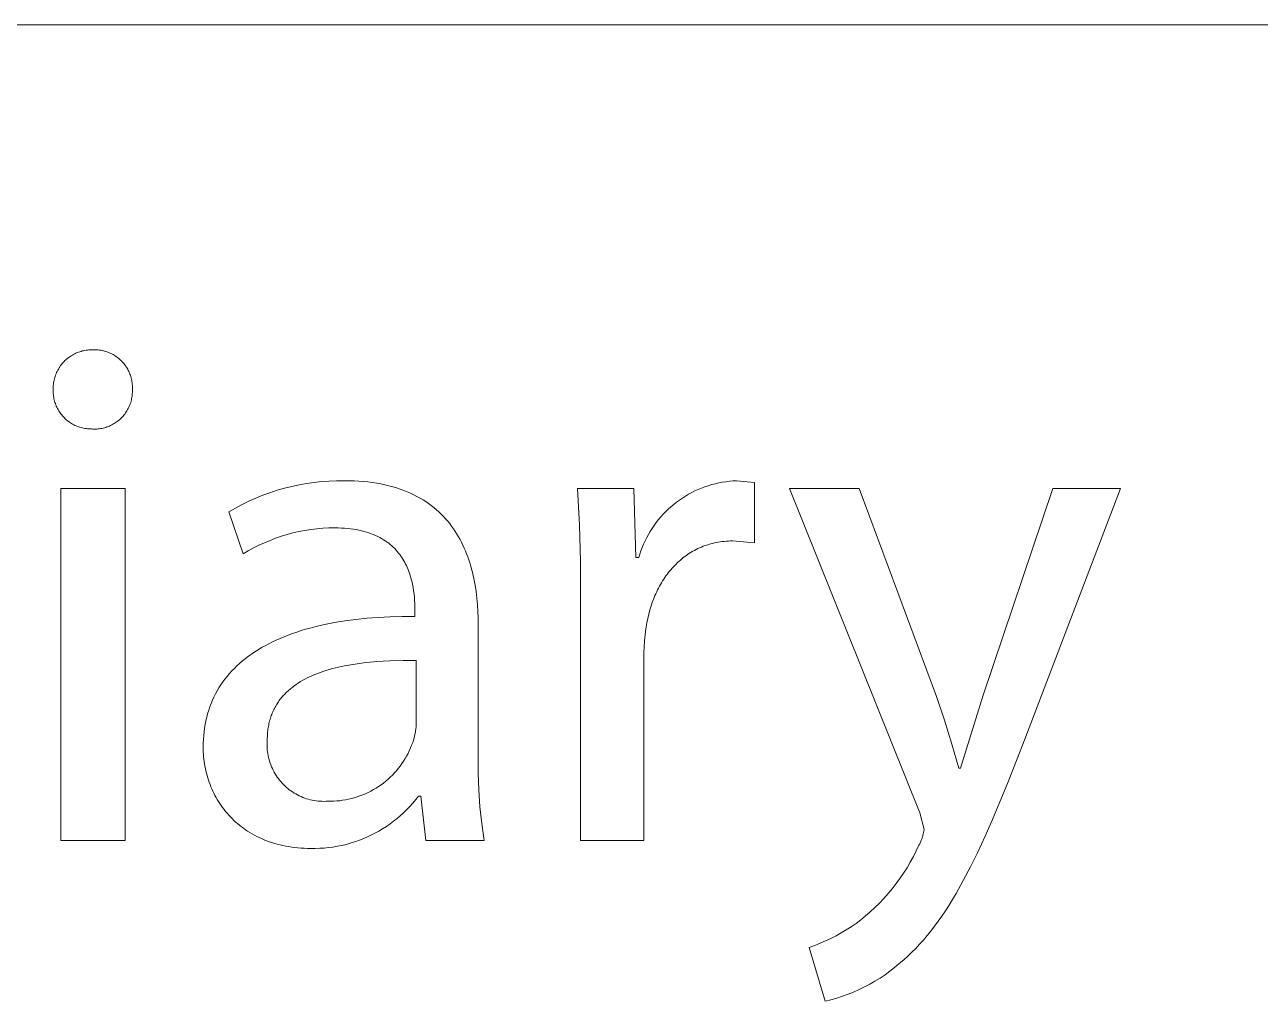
# Model space of a CAD drawing. Header units: millimetres. Extents: x 1102 to 5170, y 19 to 2862.
# Drawn here: x 4922.2 to 4991.4, y 419.6 to 474.3 of the extents above; entities that cross this region are included whole.
import ezdxf

# ---------------------------------------------------------------- set-up
doc = ezdxf.new("R2010")
doc.units = ezdxf.units.MM
doc.header["$MEASUREMENT"] = 0
doc.layers.add('Domyślny', color=7, linetype='Continuous', true_color=0x000000)

msp = doc.modelspace()

# ---------------------------------------------------------------- linework, layer by layer
at = {"layer": 'Domyślny', "color": 18, "lineweight": 15, "true_color": 0x000000}
for p, q in [((5166.084, 474.265), (3632.565, 474.265)), ((4925.373, 455.974), (4925.446, 455.994)), ((4925.446, 455.994), (4925.519, 456.011)), ((4925.519, 456.011), (4925.592, 456.026)), ((4925.592, 456.026), (4925.666, 456.038)), ((4925.666, 456.038), (4925.74, 456.047)), ((4925.74, 456.047), (4925.815, 456.054)), ((4925.815, 456.054), (4925.89, 456.058)), ((4925.89, 456.058), (4925.964, 456.06)), ((4925.964, 456.06), (4926.039, 456.059)), ((4926.039, 456.059), (4926.113, 456.061)), ((4926.113, 456.061), (4926.186, 456.06)), ((4926.186, 456.06), (4926.26, 456.057)), ((4926.26, 456.057), (4926.333, 456.051)), ((4926.333, 456.051), (4926.406, 456.043)), ((4926.406, 456.043), (4926.479, 456.033)), ((4926.479, 456.033), (4926.551, 456.019)), ((4926.551, 456.019), (4926.623, 456.004)), ((4926.623, 456.004), (4926.694, 455.986)), ((4924.322, 455.29), (4924.371, 455.346)), ((4924.371, 455.346), (4924.422, 455.401)), ((4924.422, 455.401), (4924.475, 455.454)), ((4924.475, 455.454), (4924.53, 455.505)), ((4924.53, 455.505), (4924.586, 455.554)), ((4924.586, 455.554), (4924.644, 455.601)), ((4924.644, 455.601), (4924.704, 455.647)), ((4924.704, 455.647), (4924.766, 455.69)), ((4924.766, 455.69), (4924.828, 455.73)), ((4924.828, 455.73), (4924.892, 455.769)), ((4924.892, 455.769), (4924.958, 455.805)), ((4924.958, 455.805), (4925.025, 455.84)), ((4925.025, 455.84), (4925.092, 455.871)), ((4925.092, 455.871), (4925.161, 455.901)), ((4925.161, 455.901), (4925.231, 455.928)), ((4925.231, 455.928), (4925.302, 455.952)), ((4925.302, 455.952), (4925.373, 455.974)), ((4926.694, 455.986), (4926.764, 455.965)), ((4926.764, 455.965), (4926.834, 455.942)), ((4926.834, 455.942), (4926.903, 455.916)), ((4926.903, 455.916), (4926.971, 455.889)), ((4926.971, 455.889), (4927.038, 455.858)), ((4927.038, 455.858), (4927.104, 455.826)), ((4927.104, 455.826), (4927.169, 455.791)), ((4927.169, 455.791), (4927.232, 455.754)), ((4927.232, 455.754), (4927.294, 455.715)), ((4927.294, 455.715), (4927.355, 455.673)), ((4927.355, 455.673), (4927.414, 455.63)), ((4927.414, 455.63), (4927.472, 455.585)), ((4927.472, 455.585), (4927.528, 455.537)), ((4927.528, 455.537), (4927.582, 455.488)), ((4927.582, 455.488), (4927.635, 455.437)), ((4927.635, 455.437), (4927.686, 455.384)), ((4927.686, 455.384), (4927.735, 455.329)), ((4927.735, 455.329), (4927.782, 455.272)), ((4923.924, 454.574), (4923.948, 454.645)), ((4923.948, 454.645), (4923.975, 454.715)), ((4923.975, 454.715), (4924.005, 454.784)), ((4924.005, 454.784), (4924.037, 454.852)), ((4924.037, 454.852), (4924.071, 454.918)), ((4924.071, 454.918), (4924.107, 454.984)), ((4924.107, 454.984), (4924.146, 455.048)), ((4924.146, 455.048), (4924.187, 455.111)), ((4924.187, 455.111), (4924.23, 455.172)), ((4924.23, 455.172), (4924.275, 455.232)), ((4924.275, 455.232), (4924.322, 455.29)), ((4927.782, 455.272), (4927.827, 455.214)), ((4927.827, 455.214), (4927.87, 455.155)), ((4927.87, 455.155), (4927.911, 455.094)), ((4927.911, 455.094), (4927.95, 455.032)), ((4927.95, 455.032), (4927.987, 454.968)), ((4927.987, 454.968), (4928.021, 454.903)), ((4928.021, 454.903), (4928.053, 454.837)), ((4928.053, 454.837), (4928.083, 454.77)), ((4928.083, 454.77), (4928.11, 454.702)), ((4928.11, 454.702), (4928.136, 454.632)), ((4928.136, 454.632), (4928.158, 454.563)), ((4923.817, 453.912), (4923.818, 453.987)), ((4923.818, 453.837), (4923.817, 453.912)), ((4923.818, 453.987), (4923.822, 454.061)), ((4923.822, 454.061), (4923.829, 454.136)), ((4923.829, 454.136), (4923.839, 454.21)), ((4923.839, 454.21), (4923.851, 454.284)), ((4923.851, 454.284), (4923.865, 454.358)), ((4923.865, 454.358), (4923.882, 454.431)), ((4923.882, 454.431), (4923.902, 454.503)), ((4923.902, 454.503), (4923.924, 454.574)), ((4928.158, 454.563), (4928.178, 454.492)), ((4928.178, 454.492), (4928.196, 454.421)), ((4928.196, 454.421), (4928.211, 454.349)), ((4928.211, 454.349), (4928.224, 454.276)), ((4928.224, 454.276), (4928.234, 454.204)), ((4928.234, 454.204), (4928.242, 454.131)), ((4928.242, 454.131), (4928.247, 454.057)), ((4928.247, 454.057), (4928.25, 453.984)), ((4928.25, 453.984), (4928.25, 453.91)), ((4923.816, 453.764), (4923.818, 453.837)), ((4923.816, 453.691), (4923.816, 453.764)), ((4923.82, 453.617), (4923.816, 453.691)), ((4923.825, 453.544), (4923.82, 453.617)), ((4923.834, 453.472), (4923.825, 453.544)), ((4923.845, 453.399), (4923.834, 453.472)), ((4923.858, 453.327), (4923.845, 453.399)), ((4923.874, 453.256), (4923.858, 453.327)), ((4923.892, 453.185), (4923.874, 453.256)), ((4928.193, 453.254), (4928.175, 453.183)), ((4928.208, 453.326), (4928.193, 453.254)), ((4928.222, 453.398), (4928.208, 453.326)), ((4928.232, 453.471), (4928.222, 453.398)), ((4928.24, 453.544), (4928.232, 453.471)), ((4928.246, 453.617), (4928.24, 453.544)), ((4928.249, 453.69), (4928.246, 453.617)), ((4928.25, 453.91), (4928.247, 453.837)), ((4928.247, 453.837), (4928.249, 453.764)), ((4928.249, 453.764), (4928.249, 453.69)), ((4923.912, 453.115), (4923.892, 453.185)), ((4923.936, 453.045), (4923.912, 453.115)), ((4923.961, 452.976), (4923.936, 453.045)), ((4923.989, 452.909), (4923.961, 452.976)), ((4924.019, 452.842), (4923.989, 452.909)), ((4924.051, 452.776), (4924.019, 452.842)), ((4924.086, 452.712), (4924.051, 452.776)), ((4924.123, 452.649), (4924.086, 452.712)), ((4924.162, 452.587), (4924.123, 452.649)), ((4924.203, 452.526), (4924.162, 452.587)), ((4927.905, 452.583), (4927.864, 452.522)), ((4927.944, 452.645), (4927.905, 452.583)), ((4927.981, 452.708), (4927.944, 452.645)), ((4928.016, 452.773), (4927.981, 452.708)), ((4928.048, 452.839), (4928.016, 452.773)), ((4928.078, 452.906), (4928.048, 452.839)), ((4928.106, 452.974), (4928.078, 452.906)), ((4928.131, 453.043), (4928.106, 452.974)), ((4928.154, 453.112), (4928.131, 453.043)), ((4928.175, 453.183), (4928.154, 453.112)), ((4924.246, 452.467), (4924.203, 452.526)), ((4924.292, 452.41), (4924.246, 452.467)), ((4924.339, 452.354), (4924.292, 452.41)), ((4924.388, 452.299), (4924.339, 452.354)), ((4924.439, 452.247), (4924.388, 452.299)), ((4924.492, 452.196), (4924.439, 452.247)), ((4924.546, 452.147), (4924.492, 452.196)), ((4924.602, 452.1), (4924.546, 452.147)), ((4924.66, 452.055), (4924.602, 452.1)), ((4924.719, 452.012), (4924.66, 452.055)), ((4924.78, 451.971), (4924.719, 452.012)), ((4924.842, 451.932), (4924.78, 451.971)), ((4924.905, 451.896), (4924.842, 451.932)), ((4924.97, 451.861), (4924.905, 451.896)), ((4925.036, 451.829), (4924.97, 451.861)), ((4927.096, 451.854), (4927.03, 451.822)), ((4927.16, 451.889), (4927.096, 451.854)), ((4927.224, 451.926), (4927.16, 451.889)), ((4927.286, 451.965), (4927.224, 451.926)), ((4927.347, 452.006), (4927.286, 451.965)), ((4927.406, 452.049), (4927.347, 452.006)), ((4927.464, 452.094), (4927.406, 452.049)), ((4927.52, 452.141), (4927.464, 452.094)), ((4927.575, 452.19), (4927.52, 452.141)), ((4927.628, 452.241), (4927.575, 452.19)), ((4927.679, 452.294), (4927.628, 452.241)), ((4927.728, 452.349), (4927.679, 452.294)), ((4927.775, 452.405), (4927.728, 452.349)), ((4927.821, 452.463), (4927.775, 452.405)), ((4927.864, 452.522), (4927.821, 452.463)), ((4925.102, 451.799), (4925.036, 451.829)), ((4925.17, 451.771), (4925.102, 451.799)), ((4925.239, 451.746), (4925.17, 451.771)), ((4925.309, 451.723), (4925.239, 451.746)), ((4925.379, 451.703), (4925.309, 451.723)), ((4925.45, 451.685), (4925.379, 451.703)), ((4925.521, 451.669), (4925.45, 451.685)), ((4925.593, 451.656), (4925.521, 451.669)), ((4925.666, 451.646), (4925.593, 451.656)), ((4925.739, 451.638), (4925.666, 451.646)), ((4925.812, 451.632), (4925.739, 451.638)), ((4925.885, 451.629), (4925.812, 451.632)), ((4925.958, 451.629), (4925.885, 451.629)), ((4926.031, 451.624), (4925.958, 451.629)), ((4926.105, 451.622), (4926.031, 451.624)), ((4926.178, 451.622), (4926.105, 451.622)), ((4926.251, 451.625), (4926.178, 451.622)), ((4926.325, 451.631), (4926.251, 451.625)), ((4926.398, 451.639), (4926.325, 451.631)), ((4926.47, 451.649), (4926.398, 451.639)), ((4926.542, 451.662), (4926.47, 451.649)), ((4926.614, 451.678), (4926.542, 451.662)), ((4926.685, 451.696), (4926.614, 451.678)), ((4926.756, 451.716), (4926.685, 451.696)), ((4926.826, 451.739), (4926.756, 451.716)), ((4926.895, 451.764), (4926.826, 451.739)), ((4926.963, 451.792), (4926.895, 451.764)), ((4927.03, 451.822), (4926.963, 451.792)), ((4936.76, 448.309), (4937.171, 448.412)), ((4937.171, 448.412), (4937.585, 448.502)), ((4937.585, 448.502), (4938.002, 448.576)), ((4938.002, 448.576), (4938.422, 448.637)), ((4938.422, 448.637), (4938.843, 448.682)), ((4938.843, 448.682), (4939.266, 448.713)), ((4939.266, 448.713), (4939.689, 448.73)), ((4939.689, 448.73), (4940.113, 448.731)), ((4940.113, 448.731), (4940.392, 448.728)), ((4940.392, 448.728), (4940.665, 448.719)), ((4940.665, 448.719), (4940.931, 448.705)), ((4940.931, 448.705), (4941.191, 448.684)), ((4941.191, 448.684), (4941.444, 448.658)), ((4941.444, 448.658), (4941.691, 448.626)), ((4941.691, 448.626), (4941.932, 448.589)), ((4941.932, 448.589), (4942.166, 448.547)), ((4942.166, 448.547), (4942.395, 448.499)), ((4942.395, 448.499), (4942.617, 448.447)), ((4942.617, 448.447), (4942.834, 448.389)), ((4942.834, 448.389), (4943.044, 448.326)), ((4960.122, 448.315), (4960.31, 448.386)), ((4960.31, 448.386), (4960.501, 448.451)), ((4960.501, 448.451), (4960.694, 448.509)), ((4960.694, 448.509), (4960.888, 448.56)), ((4960.888, 448.56), (4961.084, 448.605)), ((4961.084, 448.605), (4961.282, 448.643)), ((4961.282, 448.643), (4961.481, 448.675)), ((4961.481, 448.675), (4961.68, 448.7)), ((4961.68, 448.7), (4961.881, 448.717)), ((4961.881, 448.717), (4962.082, 448.728)), ((4962.082, 448.728), (4963.084, 448.634)), ((4963.084, 448.634), (4963.084, 445.247)), ((4924.251, 448.296), (4927.841, 448.296)), ((4924.251, 428.586), (4924.251, 448.296)), ((4927.841, 448.296), (4927.841, 428.586)), ((4934.773, 447.581), (4935.159, 447.754)), ((4935.159, 447.754), (4935.552, 447.914)), ((4935.552, 447.914), (4935.95, 448.059)), ((4935.95, 448.059), (4936.353, 448.191)), ((4936.353, 448.191), (4936.76, 448.309)), ((4943.044, 448.326), (4943.249, 448.259)), ((4943.249, 448.259), (4943.448, 448.186)), ((4943.448, 448.186), (4943.641, 448.109)), ((4943.641, 448.109), (4943.829, 448.028)), ((4943.829, 448.028), (4944.011, 447.942)), ((4944.011, 447.942), (4944.188, 447.852)), ((4944.188, 447.852), (4944.359, 447.757)), ((4944.359, 447.757), (4944.525, 447.658)), ((4953.285, 446.246), (4953.182, 448.295)), ((4953.182, 448.295), (4956.338, 448.295)), ((4956.338, 448.295), (4956.446, 444.421)), ((4958.887, 447.645), (4959.053, 447.759)), ((4959.053, 447.759), (4959.223, 447.866)), ((4959.223, 447.866), (4959.396, 447.968)), ((4959.396, 447.968), (4959.573, 448.064)), ((4959.573, 448.064), (4959.753, 448.154)), ((4959.753, 448.154), (4959.936, 448.238)), ((4959.936, 448.238), (4960.122, 448.315)), ((4972.341, 430.13), (4965.053, 448.296)), ((4965.053, 448.296), (4968.954, 448.296)), ((4968.954, 448.296), (4973.275, 436.646)), ((4975.89, 436.727), (4979.805, 448.296)), ((4983.584, 448.296), (4978.22, 434.248)), ((4979.805, 448.296), (4983.584, 448.296)), ((4933.651, 446.984), (4934.018, 447.196)), ((4934.018, 447.196), (4934.392, 447.395)), ((4934.392, 447.395), (4934.773, 447.581)), ((4944.525, 447.658), (4944.686, 447.556)), ((4944.686, 447.556), (4944.841, 447.449)), ((4944.841, 447.449), (4944.991, 447.338)), ((4944.991, 447.338), (4945.137, 447.224)), ((4945.137, 447.224), (4945.277, 447.106)), ((4945.277, 447.106), (4945.413, 446.984)), ((4957.979, 446.852), (4958.118, 446.997)), ((4958.118, 446.997), (4958.263, 447.137)), ((4958.263, 447.137), (4958.412, 447.272)), ((4958.412, 447.272), (4958.566, 447.402)), ((4958.566, 447.402), (4958.724, 447.526)), ((4958.724, 447.526), (4958.887, 447.645)), ((4934.45, 444.626), (4933.651, 446.984)), ((4945.413, 446.984), (4945.543, 446.859)), ((4945.543, 446.859), (4945.669, 446.73)), ((4945.669, 446.73), (4945.79, 446.599)), ((4945.79, 446.599), (4945.907, 446.464)), ((4945.907, 446.464), (4946.019, 446.325)), ((4946.019, 446.325), (4946.126, 446.184)), ((4957.471, 446.228), (4957.59, 446.391)), ((4957.59, 446.391), (4957.714, 446.549)), ((4957.714, 446.549), (4957.844, 446.703)), ((4957.844, 446.703), (4957.979, 446.852)), ((4936.592, 445.618), (4936.272, 445.508)), ((4936.916, 445.716), (4936.592, 445.618)), ((4937.242, 445.803), (4936.916, 445.716)), ((4937.572, 445.878), (4937.242, 445.803)), ((4937.903, 445.943), (4937.572, 445.878)), ((4938.237, 445.995), (4937.903, 445.943)), ((4938.573, 446.036), (4938.237, 445.995)), ((4938.909, 446.066), (4938.573, 446.036)), ((4939.247, 446.083), (4938.909, 446.066)), ((4939.585, 446.09), (4939.247, 446.083)), ((4939.771, 446.087), (4939.585, 446.09)), ((4939.953, 446.081), (4939.771, 446.087)), ((4940.129, 446.071), (4939.953, 446.081)), ((4940.3, 446.056), (4940.129, 446.071)), ((4940.467, 446.038), (4940.3, 446.056)), ((4940.628, 446.016), (4940.467, 446.038)), ((4940.785, 445.99), (4940.628, 446.016)), ((4940.936, 445.961), (4940.785, 445.99)), ((4941.084, 445.928), (4940.936, 445.961)), ((4941.226, 445.891), (4941.084, 445.928)), ((4941.364, 445.852), (4941.226, 445.891)), ((4941.498, 445.809), (4941.364, 445.852)), ((4941.627, 445.763), (4941.498, 445.809)), ((4941.751, 445.714), (4941.627, 445.763)), ((4941.872, 445.662), (4941.751, 445.714)), ((4941.988, 445.607), (4941.872, 445.662)), ((4946.126, 446.184), (4946.229, 446.04)), ((4946.229, 446.04), (4946.328, 445.894)), ((4946.328, 445.894), (4946.422, 445.744)), ((4946.422, 445.744), (4946.512, 445.592)), ((4953.34, 444.196), (4953.285, 446.246)), ((4957.053, 445.541), (4957.148, 445.718)), ((4957.148, 445.718), (4957.25, 445.892)), ((4957.25, 445.892), (4957.358, 446.062)), ((4957.358, 446.062), (4957.471, 446.228)), ((4935.037, 444.962), (4934.741, 444.799)), ((4935.339, 445.115), (4935.037, 444.962)), ((4935.645, 445.257), (4935.339, 445.115)), ((4935.957, 445.388), (4935.645, 445.257)), ((4936.272, 445.508), (4935.957, 445.388)), ((4942.101, 445.549), (4941.988, 445.607)), ((4942.209, 445.489), (4942.101, 445.549)), ((4942.313, 445.426), (4942.209, 445.489)), ((4942.413, 445.361), (4942.313, 445.426)), ((4942.51, 445.294), (4942.413, 445.361)), ((4942.603, 445.224), (4942.51, 445.294)), ((4942.692, 445.152), (4942.603, 445.224)), ((4942.777, 445.078), (4942.692, 445.152)), ((4942.859, 445.002), (4942.777, 445.078)), ((4942.938, 444.924), (4942.859, 445.002)), ((4943.013, 444.845), (4942.938, 444.924)), ((4946.512, 445.592), (4946.599, 445.437)), ((4946.599, 445.437), (4946.681, 445.28)), ((4946.681, 445.28), (4946.759, 445.121)), ((4946.759, 445.121), (4946.833, 444.96)), ((4946.833, 444.96), (4946.903, 444.796)), ((4956.731, 444.804), (4956.802, 444.992)), ((4956.802, 444.992), (4956.879, 445.178)), ((4956.879, 445.178), (4956.963, 445.361)), ((4956.963, 445.361), (4957.053, 445.541)), ((4959.919, 444.927), (4959.823, 444.88)), ((4960.017, 444.972), (4959.919, 444.927)), ((4960.115, 445.015), (4960.017, 444.972)), ((4960.215, 445.055), (4960.115, 445.015)), ((4960.317, 445.093), (4960.215, 445.055)), ((4960.42, 445.128), (4960.317, 445.093)), ((4960.523, 445.161), (4960.42, 445.128)), ((4960.629, 445.192), (4960.523, 445.161)), ((4960.735, 445.22), (4960.629, 445.192)), ((4960.843, 445.245), (4960.735, 445.22)), ((4960.952, 445.268), (4960.843, 445.245)), ((4961.062, 445.288), (4960.952, 445.268)), ((4961.173, 445.306), (4961.062, 445.288)), ((4961.285, 445.321), (4961.173, 445.306)), ((4961.399, 445.333), (4961.285, 445.321)), ((4961.514, 445.343), (4961.399, 445.333)), ((4961.63, 445.35), (4961.514, 445.343)), ((4961.747, 445.354), (4961.63, 445.35)), ((4961.865, 445.355), (4961.747, 445.354)), ((4963.084, 445.247), (4961.865, 445.355)), ((4934.741, 444.799), (4934.45, 444.626)), ((4943.085, 444.763), (4943.013, 444.845)), ((4943.154, 444.68), (4943.085, 444.763)), ((4943.219, 444.596), (4943.154, 444.68)), ((4943.281, 444.51), (4943.219, 444.596)), ((4943.34, 444.423), (4943.281, 444.51)), ((4943.397, 444.335), (4943.34, 444.423)), ((4943.45, 444.246), (4943.397, 444.335)), ((4943.501, 444.155), (4943.45, 444.246)), ((4946.903, 444.796), (4946.97, 444.63)), ((4946.97, 444.63), (4947.032, 444.463)), ((4947.032, 444.463), (4947.091, 444.293)), ((4947.091, 444.293), (4947.147, 444.122)), ((4956.446, 444.421), (4956.609, 444.421)), ((4956.609, 444.421), (4956.667, 444.613)), ((4956.667, 444.613), (4956.731, 444.804)), ((4958.937, 444.285), (4958.856, 444.213)), ((4959.019, 444.354), (4958.937, 444.285)), ((4959.103, 444.421), (4959.019, 444.354)), ((4959.188, 444.486), (4959.103, 444.421)), ((4959.274, 444.549), (4959.188, 444.486)), ((4959.362, 444.609), (4959.274, 444.549)), ((4959.452, 444.668), (4959.362, 444.609)), ((4959.542, 444.724), (4959.452, 444.668)), ((4959.635, 444.779), (4959.542, 444.724)), ((4959.728, 444.83), (4959.635, 444.779)), ((4959.823, 444.88), (4959.728, 444.83)), ((4943.549, 444.064), (4943.501, 444.155)), ((4943.594, 443.972), (4943.549, 444.064)), ((4943.637, 443.88), (4943.594, 443.972)), ((4943.677, 443.786), (4943.637, 443.88)), ((4943.714, 443.692), (4943.677, 443.786)), ((4943.75, 443.598), (4943.714, 443.692)), ((4943.783, 443.504), (4943.75, 443.598)), ((4947.147, 444.122), (4947.199, 443.949)), ((4947.199, 443.949), (4947.248, 443.775)), ((4947.248, 443.775), (4947.293, 443.599)), ((4947.293, 443.599), (4947.335, 443.422)), ((4953.344, 442.145), (4953.34, 444.196)), ((4958.263, 443.573), (4958.196, 443.485)), ((4958.332, 443.66), (4958.263, 443.573)), ((4958.402, 443.745), (4958.332, 443.66)), ((4958.474, 443.828), (4958.402, 443.745)), ((4958.547, 443.909), (4958.474, 443.828)), ((4958.622, 443.988), (4958.547, 443.909)), ((4958.698, 444.065), (4958.622, 443.988)), ((4958.776, 444.14), (4958.698, 444.065)), ((4958.856, 444.213), (4958.776, 444.14)), ((4943.813, 443.409), (4943.783, 443.504)), ((4943.842, 443.314), (4943.813, 443.409)), ((4943.868, 443.219), (4943.842, 443.314)), ((4943.893, 443.124), (4943.868, 443.219)), ((4943.915, 443.029), (4943.893, 443.124)), ((4943.936, 442.935), (4943.915, 443.029)), ((4943.972, 442.747), (4943.936, 442.935)), ((4947.335, 443.422), (4947.374, 443.244)), ((4947.374, 443.244), (4947.409, 443.064)), ((4947.409, 443.064), (4947.442, 442.884)), ((4947.442, 442.884), (4947.498, 442.52)), ((4957.826, 442.918), (4957.77, 442.818)), ((4957.883, 443.017), (4957.826, 442.918)), ((4957.942, 443.114), (4957.883, 443.017)), ((4958.003, 443.209), (4957.942, 443.114)), ((4958.066, 443.303), (4958.003, 443.209)), ((4958.13, 443.395), (4958.066, 443.303)), ((4958.196, 443.485), (4958.13, 443.395)), ((4944.001, 442.562), (4943.972, 442.747)), ((4944.024, 442.379), (4944.001, 442.562)), ((4944.042, 442.2), (4944.024, 442.379)), ((4944.054, 442.026), (4944.042, 442.2)), ((4947.498, 442.52), (4947.543, 442.153)), ((4947.543, 442.153), (4947.576, 441.784)), ((4957.469, 442.183), (4957.425, 442.072)), ((4957.515, 442.292), (4957.469, 442.183)), ((4957.562, 442.4), (4957.515, 442.292)), ((4957.612, 442.507), (4957.562, 442.4)), ((4957.663, 442.612), (4957.612, 442.507)), ((4957.715, 442.716), (4957.663, 442.612)), ((4957.77, 442.818), (4957.715, 442.716)), ((4944.063, 441.857), (4944.054, 442.026)), ((4944.067, 441.694), (4944.063, 441.857)), ((4944.069, 441.538), (4944.067, 441.694)), ((4944.069, 441.131), (4944.069, 441.538)), ((4947.576, 441.784), (4947.6, 441.413)), ((4953.344, 428.584), (4953.344, 442.145)), ((4957.23, 441.496), (4957.165, 441.257)), ((4957.303, 441.73), (4957.23, 441.496)), ((4957.382, 441.959), (4957.303, 441.73)), ((4957.425, 442.072), (4957.382, 441.959)), ((4939.01, 440.672), (4939.571, 440.782)), ((4939.571, 440.782), (4940.153, 440.878)), ((4940.153, 440.878), (4940.755, 440.958)), ((4940.755, 440.958), (4941.377, 441.023)), ((4941.377, 441.023), (4942.02, 441.073)), ((4942.02, 441.073), (4942.683, 441.108)), ((4942.683, 441.108), (4943.366, 441.127)), ((4943.366, 441.127), (4944.069, 441.131)), ((4947.6, 441.413), (4947.613, 441.042)), ((4947.613, 441.042), (4947.618, 440.671)), ((4957.107, 441.012), (4957.056, 440.763)), ((4957.165, 441.257), (4957.107, 441.012)), ((4936.749, 439.994), (4936.978, 440.084)), ((4936.978, 440.084), (4937.214, 440.17)), ((4937.214, 440.17), (4937.454, 440.253)), ((4937.454, 440.253), (4937.7, 440.332)), ((4937.7, 440.332), (4937.952, 440.407)), ((4937.952, 440.407), (4938.209, 440.479)), ((4938.209, 440.479), (4938.471, 440.547)), ((4938.471, 440.547), (4939.01, 440.672)), ((4947.618, 440.671), (4947.618, 433.301)), ((4956.958, 440.094), (4956.925, 439.758)), ((4957.001, 440.43), (4956.958, 440.094)), ((4957.056, 440.763), (4957.001, 440.43)), ((4935.484, 439.38), (4935.681, 439.491)), ((4935.681, 439.491), (4935.883, 439.599)), ((4935.883, 439.599), (4936.091, 439.703)), ((4936.091, 439.703), (4936.305, 439.804)), ((4936.305, 439.804), (4936.524, 439.901)), ((4936.524, 439.901), (4936.749, 439.994)), ((4956.904, 439.421), (4956.893, 439.083)), ((4956.925, 439.758), (4956.904, 439.421)), ((4934.418, 438.639), (4934.582, 438.771)), ((4934.582, 438.771), (4934.751, 438.9)), ((4934.751, 438.9), (4934.926, 439.025)), ((4934.926, 439.025), (4935.106, 439.147)), ((4935.106, 439.147), (4935.292, 439.265)), ((4935.292, 439.265), (4935.484, 439.38)), ((4956.893, 439.083), (4956.893, 428.584)), ((4933.686, 437.926), (4933.821, 438.076)), ((4933.821, 438.076), (4933.962, 438.222)), ((4933.962, 438.222), (4934.108, 438.364)), ((4934.108, 438.364), (4934.26, 438.503)), ((4934.26, 438.503), (4934.418, 438.639)), ((4938.82, 438.009), (4938.666, 437.953)), ((4938.976, 438.062), (4938.82, 438.009)), ((4939.136, 438.113), (4938.976, 438.062)), ((4939.297, 438.161), (4939.136, 438.113)), ((4939.461, 438.206), (4939.297, 438.161)), ((4939.795, 438.289), (4939.461, 438.206)), ((4940.137, 438.363), (4939.795, 438.289)), ((4940.486, 438.427), (4940.137, 438.363)), ((4940.84, 438.483), (4940.486, 438.427)), ((4941.2, 438.53), (4940.84, 438.483)), ((4941.564, 438.569), (4941.2, 438.53)), ((4941.931, 438.6), (4941.564, 438.569)), ((4942.3, 438.624), (4941.931, 438.6)), ((4942.671, 438.641), (4942.3, 438.624)), ((4943.413, 438.658), (4942.671, 438.641)), ((4944.15, 438.652), (4943.413, 438.658)), ((4944.15, 435.212), (4944.15, 438.652)), ((4933.204, 437.295), (4933.316, 437.458)), ((4933.316, 437.458), (4933.434, 437.618)), ((4933.434, 437.618), (4933.557, 437.774)), ((4933.557, 437.774), (4933.686, 437.926)), ((4937.417, 437.315), (4937.295, 437.229)), ((4937.542, 437.398), (4937.417, 437.315)), ((4937.671, 437.478), (4937.542, 437.398)), ((4937.803, 437.555), (4937.671, 437.478)), ((4937.939, 437.629), (4937.803, 437.555)), ((4938.078, 437.7), (4937.939, 437.629)), ((4938.221, 437.767), (4938.078, 437.7)), ((4938.366, 437.832), (4938.221, 437.767)), ((4938.514, 437.894), (4938.366, 437.832)), ((4938.666, 437.953), (4938.514, 437.894)), ((4932.816, 436.61), (4932.905, 436.787)), ((4932.905, 436.787), (4932.999, 436.959)), ((4932.999, 436.959), (4933.099, 437.129)), ((4933.099, 437.129), (4933.204, 437.295)), ((4936.652, 436.637), (4936.606, 436.582)), ((4936.7, 436.692), (4936.652, 436.637)), ((4936.749, 436.745), (4936.7, 436.692)), ((4936.799, 436.797), (4936.749, 436.745)), ((4936.85, 436.849), (4936.799, 436.797)), ((4936.902, 436.899), (4936.85, 436.849)), ((4936.955, 436.949), (4936.902, 436.899)), ((4937.009, 436.998), (4936.955, 436.949)), ((4937.064, 437.045), (4937.009, 436.998)), ((4937.12, 437.093), (4937.064, 437.045)), ((4937.178, 437.139), (4937.12, 437.093)), ((4937.295, 437.229), (4937.178, 437.139)), ((4973.275, 436.646), (4973.729, 435.316)), ((4974.617, 432.623), (4975.89, 436.727)), ((4932.523, 435.873), (4932.588, 436.062)), ((4932.588, 436.062), (4932.658, 436.248)), ((4932.658, 436.248), (4932.734, 436.431)), ((4932.734, 436.431), (4932.816, 436.61)), ((4936.207, 435.98), (4936.174, 435.915)), ((4936.241, 436.045), (4936.207, 435.98)), ((4936.276, 436.108), (4936.241, 436.045)), ((4936.313, 436.171), (4936.276, 436.108)), ((4936.351, 436.232), (4936.313, 436.171)), ((4936.391, 436.293), (4936.351, 436.232)), ((4936.431, 436.353), (4936.391, 436.293)), ((4936.473, 436.412), (4936.431, 436.353)), ((4936.516, 436.469), (4936.473, 436.412)), ((4936.56, 436.526), (4936.516, 436.469)), ((4936.606, 436.582), (4936.56, 436.526)), ((4932.327, 435.083), (4932.367, 435.285)), ((4932.367, 435.285), (4932.413, 435.484)), ((4932.413, 435.484), (4932.465, 435.68)), ((4932.465, 435.68), (4932.523, 435.873)), ((4935.937, 435.279), (4935.918, 435.203)), ((4935.958, 435.354), (4935.937, 435.279)), ((4935.98, 435.427), (4935.958, 435.354)), ((4936.004, 435.5), (4935.98, 435.427)), ((4936.029, 435.572), (4936.004, 435.5)), ((4936.055, 435.642), (4936.029, 435.572)), ((4936.083, 435.712), (4936.055, 435.642)), ((4936.112, 435.78), (4936.083, 435.712)), ((4936.142, 435.848), (4936.112, 435.78)), ((4936.174, 435.915), (4936.142, 435.848)), ((4973.729, 435.316), (4974.149, 433.974)), ((4932.243, 434.457), (4932.265, 434.669)), ((4932.265, 434.669), (4932.293, 434.878)), ((4932.293, 434.878), (4932.327, 435.083)), ((4935.818, 434.558), (4935.812, 434.473)), ((4935.825, 434.643), (4935.818, 434.558)), ((4935.834, 434.726), (4935.825, 434.643)), ((4935.844, 434.808), (4935.834, 434.726)), ((4935.856, 434.889), (4935.844, 434.808)), ((4935.869, 434.969), (4935.856, 434.889)), ((4935.884, 435.048), (4935.869, 434.969)), ((4935.9, 435.126), (4935.884, 435.048)), ((4935.918, 435.203), (4935.9, 435.126)), ((4944.053, 434.445), (4944.08, 434.571)), ((4944.08, 434.571), (4944.103, 434.698)), ((4944.103, 434.698), (4944.121, 434.826)), ((4944.121, 434.826), (4944.135, 434.954)), ((4944.135, 434.954), (4944.145, 435.083)), ((4944.145, 435.083), (4944.15, 435.212)), ((4932.215, 433.803), (4932.218, 434.024)), ((4932.218, 434.024), (4932.228, 434.242)), ((4932.228, 434.242), (4932.243, 434.457)), ((4935.798, 434.1), (4935.795, 433.99)), ((4935.795, 433.99), (4935.795, 433.881)), ((4935.795, 433.881), (4935.799, 433.772)), ((4935.805, 434.209), (4935.798, 434.1)), ((4935.806, 434.298), (4935.805, 434.209)), ((4935.808, 434.386), (4935.806, 434.298)), ((4935.812, 434.473), (4935.808, 434.386)), ((4943.826, 433.762), (4943.889, 433.917)), ((4943.889, 433.917), (4943.947, 434.074)), ((4943.947, 434.074), (4943.986, 434.196)), ((4943.986, 434.196), (4944.022, 434.32)), ((4944.022, 434.32), (4944.053, 434.445)), ((4974.149, 433.974), (4974.535, 432.623)), ((4978.22, 434.248), (4977.29, 431.864)), ((4932.217, 433.669), (4932.215, 433.803)), ((4932.221, 433.536), (4932.217, 433.669)), ((4932.229, 433.403), (4932.221, 433.536)), ((4932.239, 433.27), (4932.229, 433.403)), ((4932.253, 433.138), (4932.239, 433.27)), ((4935.799, 433.772), (4935.807, 433.663)), ((4935.807, 433.663), (4935.819, 433.554)), ((4935.819, 433.554), (4935.834, 433.445)), ((4935.834, 433.445), (4935.853, 433.338)), ((4935.853, 433.338), (4935.876, 433.231)), ((4935.876, 433.231), (4935.902, 433.124)), ((4943.434, 433.025), (4943.523, 433.167)), ((4943.523, 433.167), (4943.606, 433.311)), ((4943.606, 433.311), (4943.685, 433.459)), ((4943.685, 433.459), (4943.758, 433.609)), ((4943.758, 433.609), (4943.826, 433.762)), ((4947.618, 433.301), (4947.618, 432.355)), ((4932.269, 433.006), (4932.253, 433.138)), ((4932.289, 432.874), (4932.269, 433.006)), ((4932.311, 432.743), (4932.289, 432.874)), ((4932.336, 432.612), (4932.311, 432.743)), ((4932.365, 432.482), (4932.336, 432.612)), ((4932.396, 432.352), (4932.365, 432.482)), ((4935.902, 433.124), (4935.933, 433.019)), ((4935.933, 433.019), (4935.966, 432.915)), ((4935.966, 432.915), (4936.004, 432.812)), ((4936.004, 432.812), (4936.045, 432.711)), ((4936.045, 432.711), (4936.089, 432.611)), ((4936.089, 432.611), (4936.137, 432.512)), ((4936.137, 432.512), (4936.188, 432.416)), ((4942.924, 432.365), (4943.035, 432.49)), ((4943.035, 432.49), (4943.141, 432.618)), ((4943.141, 432.618), (4943.244, 432.75)), ((4943.244, 432.75), (4943.341, 432.886)), ((4943.341, 432.886), (4943.434, 433.025)), ((4974.535, 432.623), (4974.617, 432.623)), ((4932.43, 432.224), (4932.396, 432.352)), ((4932.468, 432.096), (4932.43, 432.224)), ((4932.508, 431.969), (4932.468, 432.096)), ((4932.551, 431.843), (4932.508, 431.969)), ((4932.597, 431.718), (4932.551, 431.843)), ((4936.188, 432.416), (4936.242, 432.321)), ((4936.242, 432.321), (4936.3, 432.228)), ((4936.3, 432.228), (4936.361, 432.137)), ((4936.361, 432.137), (4936.425, 432.048)), ((4936.425, 432.048), (4936.492, 431.961)), ((4936.492, 431.961), (4936.562, 431.877)), ((4936.562, 431.877), (4936.634, 431.795)), ((4936.634, 431.795), (4936.71, 431.716)), ((4942.174, 431.701), (4942.308, 431.801)), ((4942.308, 431.801), (4942.439, 431.905)), ((4942.439, 431.905), (4942.566, 432.014)), ((4942.566, 432.014), (4942.689, 432.127)), ((4942.689, 432.127), (4942.808, 432.244)), ((4942.808, 432.244), (4942.924, 432.365)), ((4947.618, 432.355), (4947.651, 431.41)), ((4977.29, 431.864), (4976.419, 429.765)), ((4932.646, 431.594), (4932.597, 431.718)), ((4932.698, 431.471), (4932.646, 431.594)), ((4932.753, 431.349), (4932.698, 431.471)), ((4932.811, 431.229), (4932.753, 431.349)), ((4932.872, 431.11), (4932.811, 431.229)), ((4932.936, 430.992), (4932.872, 431.11)), ((4936.71, 431.716), (4936.788, 431.64)), ((4936.788, 431.64), (4936.869, 431.566)), ((4936.869, 431.566), (4936.952, 431.495)), ((4936.952, 431.495), (4937.038, 431.427)), ((4937.038, 431.427), (4937.126, 431.362)), ((4937.126, 431.362), (4937.216, 431.3)), ((4937.216, 431.3), (4937.309, 431.241)), ((4937.309, 431.241), (4937.403, 431.186)), ((4937.403, 431.186), (4937.499, 431.133)), ((4937.499, 431.133), (4937.597, 431.085)), ((4937.597, 431.085), (4937.696, 431.039)), ((4940.838, 431.023), (4940.996, 431.078)), ((4940.996, 431.078), (4941.152, 431.138)), ((4941.152, 431.138), (4941.305, 431.203)), ((4941.305, 431.203), (4941.457, 431.274)), ((4941.457, 431.274), (4941.606, 431.349)), ((4941.606, 431.349), (4941.752, 431.43)), ((4941.752, 431.43), (4941.896, 431.515)), ((4941.896, 431.515), (4942.037, 431.606)), ((4942.037, 431.606), (4942.174, 431.701)), ((4947.651, 431.41), (4947.716, 430.466)), ((4933.003, 430.876), (4932.936, 430.992)), ((4933.072, 430.761), (4933.003, 430.876)), ((4933.145, 430.648), (4933.072, 430.761)), ((4933.221, 430.536), (4933.145, 430.648)), ((4933.299, 430.426), (4933.221, 430.536)), ((4933.381, 430.318), (4933.299, 430.426)), ((4937.696, 431.039), (4937.798, 430.997)), ((4937.798, 430.997), (4937.9, 430.958)), ((4937.9, 430.958), (4938.004, 430.923)), ((4938.004, 430.923), (4938.108, 430.892)), ((4938.108, 430.892), (4938.214, 430.864)), ((4938.214, 430.864), (4938.321, 430.84)), ((4938.321, 430.84), (4938.429, 430.82)), ((4938.429, 430.82), (4938.537, 430.803)), ((4938.537, 430.803), (4938.645, 430.79)), ((4938.645, 430.79), (4938.754, 430.781)), ((4938.754, 430.781), (4938.864, 430.775)), ((4938.864, 430.775), (4938.973, 430.774)), ((4938.973, 430.774), (4939.083, 430.776)), ((4939.083, 430.776), (4939.192, 430.782)), ((4939.192, 430.782), (4939.359, 430.78)), ((4939.359, 430.78), (4939.526, 430.785)), ((4939.526, 430.785), (4939.693, 430.795)), ((4939.693, 430.795), (4939.859, 430.811)), ((4939.859, 430.811), (4940.025, 430.832)), ((4940.025, 430.832), (4940.19, 430.859)), ((4940.19, 430.859), (4940.354, 430.892)), ((4940.354, 430.892), (4940.517, 430.93)), ((4940.517, 430.93), (4940.678, 430.974)), ((4940.678, 430.974), (4940.838, 431.023)), ((4943.794, 430.494), (4943.623, 430.314)), ((4943.96, 430.679), (4943.794, 430.494)), ((4944.119, 430.87), (4943.96, 430.679)), ((4944.272, 431.066), (4944.119, 430.87)), ((4944.407, 431.066), (4944.272, 431.066)), ((4944.678, 428.587), (4944.407, 431.066)), ((4947.716, 430.466), (4947.813, 429.524)), ((4933.465, 430.212), (4933.381, 430.318)), ((4933.552, 430.107), (4933.465, 430.212)), ((4933.643, 430.005), (4933.552, 430.107)), ((4933.736, 429.905), (4933.643, 430.005)), ((4933.832, 429.806), (4933.736, 429.905)), ((4933.931, 429.71), (4933.832, 429.806)), ((4934.033, 429.616), (4933.931, 429.71)), ((4943.072, 429.812), (4942.878, 429.657)), ((4943.261, 429.973), (4943.072, 429.812)), ((4943.445, 430.141), (4943.261, 429.973)), ((4943.623, 430.314), (4943.445, 430.141)), ((4972.585, 429.195), (4972.341, 430.13)), ((4976.419, 429.765), (4976, 428.816)), ((4934.138, 429.524), (4934.033, 429.616)), ((4934.245, 429.435), (4934.138, 429.524)), ((4934.356, 429.348), (4934.245, 429.435)), ((4934.469, 429.264), (4934.356, 429.348)), ((4934.586, 429.182), (4934.469, 429.264)), ((4934.705, 429.102), (4934.586, 429.182)), ((4934.827, 429.026), (4934.705, 429.102)), ((4934.953, 428.952), (4934.827, 429.026)), ((4942.051, 429.106), (4941.833, 428.987)), ((4942.264, 429.234), (4942.051, 429.106)), ((4942.474, 429.368), (4942.264, 429.234)), ((4942.678, 429.509), (4942.474, 429.368)), ((4942.878, 429.657), (4942.678, 429.509)), ((4947.813, 429.524), (4947.943, 428.587)), ((4972.54, 428.949), (4972.558, 429.031)), ((4972.558, 429.031), (4972.573, 429.113)), ((4972.573, 429.113), (4972.585, 429.195)), ((4927.841, 428.586), (4924.251, 428.586)), ((4935.081, 428.88), (4934.953, 428.952)), ((4935.211, 428.812), (4935.081, 428.88)), ((4935.345, 428.747), (4935.211, 428.812)), ((4935.482, 428.684), (4935.345, 428.747)), ((4935.621, 428.625), (4935.482, 428.684)), ((4935.764, 428.569), (4935.621, 428.625)), ((4935.909, 428.515), (4935.764, 428.569)), ((4936.057, 428.465), (4935.909, 428.515)), ((4936.208, 428.419), (4936.057, 428.465)), ((4936.362, 428.376), (4936.208, 428.419)), ((4936.519, 428.336), (4936.362, 428.376)), ((4936.679, 428.3), (4936.519, 428.336)), ((4940.213, 428.364), (4939.971, 428.307)), ((4940.453, 428.429), (4940.213, 428.364)), ((4940.69, 428.502), (4940.453, 428.429)), ((4940.925, 428.583), (4940.69, 428.502)), ((4941.157, 428.673), (4940.925, 428.583)), ((4941.386, 428.77), (4941.157, 428.673)), ((4941.611, 428.874), (4941.386, 428.77)), ((4941.833, 428.987), (4941.611, 428.874)), ((4947.943, 428.587), (4944.678, 428.587)), ((4956.893, 428.584), (4953.344, 428.584)), ((4972.148, 428.002), (4972.3, 428.328)), ((4972.3, 428.328), (4972.339, 428.402)), ((4972.339, 428.402), (4972.376, 428.477)), ((4972.376, 428.477), (4972.41, 428.553)), ((4972.41, 428.553), (4972.442, 428.63)), ((4972.442, 428.63), (4972.47, 428.709)), ((4972.47, 428.709), (4972.496, 428.788)), ((4972.496, 428.788), (4972.52, 428.868)), ((4972.52, 428.868), (4972.54, 428.949)), ((4976, 428.816), (4975.589, 427.93)), ((4936.841, 428.267), (4936.679, 428.3)), ((4937.006, 428.238), (4936.841, 428.267)), ((4937.175, 428.212), (4937.006, 428.238)), ((4937.346, 428.19), (4937.175, 428.212)), ((4937.519, 428.172), (4937.346, 428.19)), ((4937.696, 428.158), (4937.519, 428.172)), ((4937.876, 428.148), (4937.696, 428.158)), ((4938.058, 428.142), (4937.876, 428.148)), ((4938.244, 428.14), (4938.058, 428.142)), ((4938.492, 428.139), (4938.244, 428.14)), ((4938.74, 428.146), (4938.492, 428.139)), ((4938.989, 428.161), (4938.74, 428.146)), ((4939.236, 428.185), (4938.989, 428.161)), ((4939.482, 428.217), (4939.236, 428.185)), ((4939.728, 428.258), (4939.482, 428.217)), ((4939.971, 428.307), (4939.728, 428.258)), ((4971.813, 427.366), (4971.986, 427.682)), ((4971.986, 427.682), (4972.148, 428.002)), ((4975.589, 427.93), (4975.184, 427.104)), ((4971.438, 426.753), (4971.631, 427.057)), ((4971.631, 427.057), (4971.813, 427.366)), ((4975.184, 427.104), (4974.782, 426.335)), ((4971.024, 426.166), (4971.235, 426.456)), ((4971.235, 426.456), (4971.438, 426.753)), ((4974.782, 426.335), (4974.383, 425.621)), ((4970.333, 425.338), (4970.572, 425.606)), ((4970.572, 425.606), (4970.802, 425.882)), ((4970.802, 425.882), (4971.024, 426.166)), ((4974.383, 425.621), (4974.183, 425.283)), ((4969.829, 424.825), (4970.085, 425.077)), ((4970.085, 425.077), (4970.333, 425.338)), ((4973.983, 424.958), (4973.782, 424.645)), ((4974.183, 425.283), (4973.983, 424.958)), ((4969.037, 424.139), (4969.293, 424.346)), ((4969.293, 424.346), (4969.565, 424.581)), ((4969.565, 424.581), (4969.829, 424.825)), ((4973.58, 424.344), (4973.376, 424.055)), ((4973.782, 424.645), (4973.58, 424.344)), ((4967.948, 423.403), (4968.229, 423.573)), ((4968.229, 423.573), (4968.505, 423.752)), ((4968.505, 423.752), (4968.774, 423.941)), ((4968.774, 423.941), (4969.037, 424.139)), ((4972.965, 423.509), (4972.757, 423.252)), ((4973.172, 423.776), (4972.965, 423.509)), ((4973.376, 424.055), (4973.172, 423.776)), ((4966.46, 422.706), (4966.767, 422.825)), ((4966.767, 422.825), (4967.07, 422.954)), ((4967.07, 422.954), (4967.367, 423.093)), ((4967.367, 423.093), (4967.66, 423.243)), ((4967.66, 423.243), (4967.948, 423.403)), ((4972.546, 423.004), (4972.332, 422.767)), ((4972.757, 423.252), (4972.546, 423.004)), ((4966.15, 422.598), (4966.46, 422.706)), ((4967.044, 419.577), (4966.15, 422.598)), ((4971.673, 422.109), (4971.447, 421.907)), ((4971.896, 422.32), (4971.673, 422.109)), ((4972.116, 422.539), (4971.896, 422.32)), ((4972.332, 422.767), (4972.116, 422.539)), ((4970.938, 421.469), (4970.673, 421.263)), ((4971.196, 421.684), (4970.938, 421.469)), ((4971.447, 421.907), (4971.196, 421.684)), ((4969.836, 420.702), (4969.545, 420.535)), ((4970.121, 420.88), (4969.836, 420.702)), ((4970.4, 421.067), (4970.121, 420.88)), ((4970.673, 421.263), (4970.4, 421.067)), ((4968.639, 420.095), (4968.328, 419.97)), ((4968.946, 420.231), (4968.639, 420.095)), ((4969.248, 420.378), (4968.946, 420.231)), ((4969.545, 420.535), (4969.248, 420.378)), ((4967.37, 419.659), (4967.044, 419.577)), ((4967.693, 419.751), (4967.37, 419.659)), ((4968.012, 419.855), (4967.693, 419.751)), ((4968.328, 419.97), (4968.012, 419.855))]:
    msp.add_line(p, q, dxfattribs=at)

doc.saveas('drawing.dxf')
